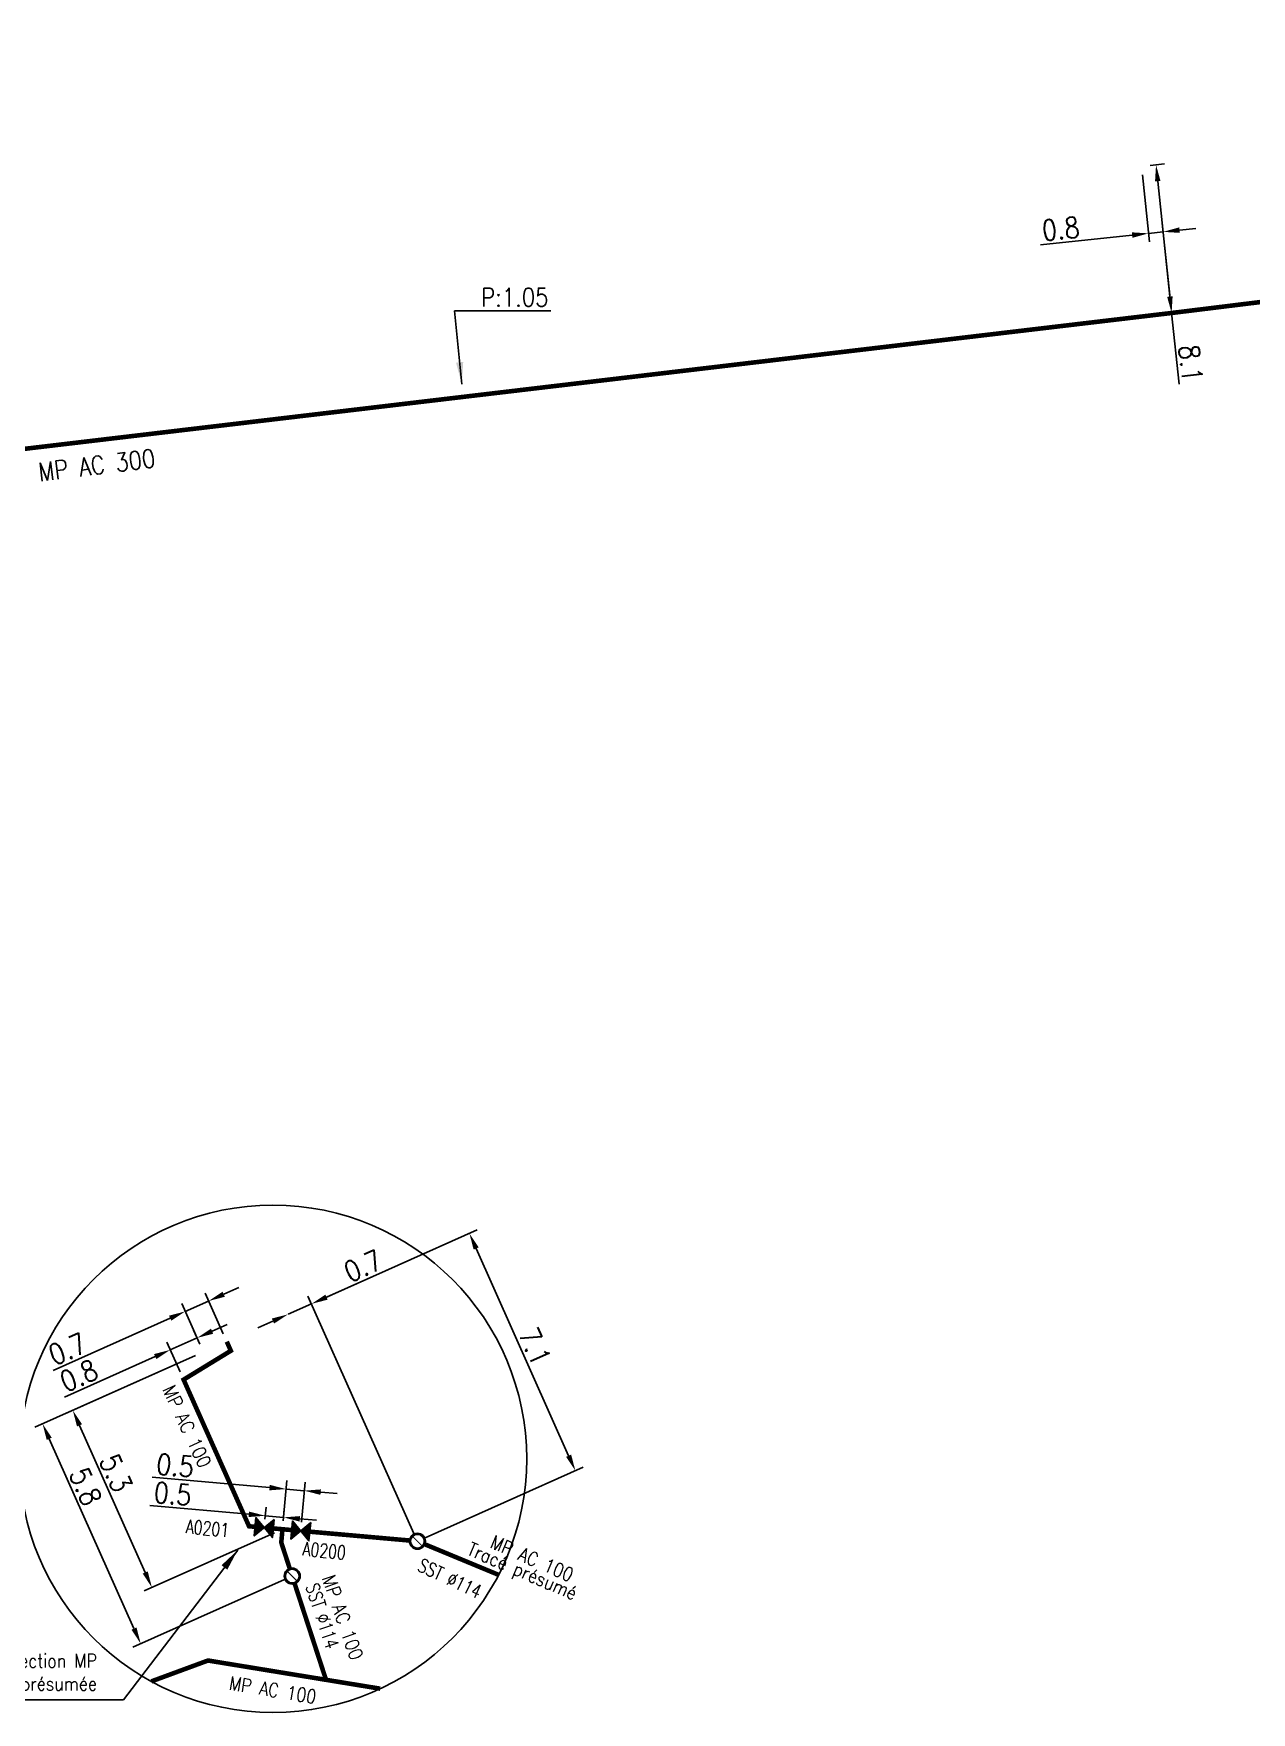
# Model space of a CAD drawing. Header units: millimetres. Extents: x 184000 to 185000, y 128000 to 129000.
# Drawn here: x 184814.3 to 184880.8, y 128639.7 to 128731.4 of the extents above; entities that cross this region are included whole.
import ezdxf
from ezdxf.enums import TextEntityAlignment as Align

# ---------------------------------------------------------------- set-up
doc = ezdxf.new("R2010")
doc.units = ezdxf.units.MM
doc.header["$PDMODE"] = 34
doc.layers.get('0').update_dxf_attribs({"linetype": 'CONTINUOUS'})
doc.layers.get('DEFPOINTS').update_dxf_attribs({"linetype": 'CONTINUOUS'})
doc.layers.add('G_120', color=4, linetype='CONTINUOUS')
doc.layers.add('G_900', color=7, linetype='CONTINUOUS')
doc.styles.get("Standard").update_dxf_attribs({"font": 'romans.shx', "width": 0.85})
doc.linetypes.add('G_typB_AP', pattern='A,5,-0.3,["o",Standard,S=1.5,R=0,X=0,Y=-0.5],-1.65', length=6.95)
doc.dimstyles.get("Standard").update_dxf_attribs({"dimtxt": 1.5, "dimasz": 1.2, "dimexe": 0.625, "dimexo": 0.625, "dimgap": 0.25, "dimtad": 1, "dimdec": 1, "dimzin": 0, "dimdsep": 46, "dimtxsty": 'Standard', "dimcen": -0.5, "dimadec": 0, "dimazin": 0, "dimtfac": 1, "dimtdec": 1, "dimtmove": 0, "dimatfit": 3, "dimfxl": 0, "dimtolj": 1, "dimtzin": 0, "dimarcsym": 0})

# ---------------------------------------------------------------- blocks, each defined once
blk = doc.blocks.new('G_330_14')
at = {"linetype": 'Continuous'}
h = blk.add_hatch(color=0, dxfattribs=at)
h.paths.add_polyline_path([(-0.438, 0, 1), (0.438, 0, 1)])
h.paths.add_polyline_path([(0.375, 0, 1), (-0.375, 0, 1)], flags=16)
at = {"color": 0, "linetype": 'Continuous', "const_width": 0.0625, "flags": 128}
blk.add_lwpolyline([(0.297, -0.297), (-0.297, 0.297)], dxfattribs=at)
at = {"color": 0, "linetype": 'Continuous'}
for radius in [0.438, 0.375]:
    blk.add_circle((0, 0), radius, dxfattribs=at)
at = {"color": 0, "linetype": 'Continuous', "width": 0.75}
blk.add_attdef('3WT', text='', height=1, dxfattribs=at).set_placement((0, 2.148), align=Align.MIDDLE)
at = {"color": 0, "linetype": 'Continuous', "width": 0.75, "flags": 3}
for tag, p in [('DEF_LEG', (0, -5)), ('DEF_COUP', (0, -7.5)), ('DEF_TYPE', (0, -10))]:
    blk.add_attdef(tag, text='', height=1.2, dxfattribs=at).set_placement(p, align=Align.MIDDLE)
blk = doc.blocks.new('G_300_04')
at = {"linetype": 'Continuous'}
h = blk.add_hatch(color=0, dxfattribs=at)
h.paths.add_polyline_path([(-0.5, 0.5), (-0.5, -0.5), (0, 0)])
h.paths.add_polyline_path([(0.5, 0.5), (0, 0), (0.5, -0.5)])
at = {"color": 0, "linetype": 'Continuous', "flags": 128}
blk.add_lwpolyline([(-0.5, -0.5), (0.5, 0.5), (0.5, -0.5), (-0.5, 0.5)], close=True, dxfattribs=at)
at = {"color": 0, "linetype": 'Continuous', "width": 0.75}
blk.add_attdef('NUM', text='', height=1, dxfattribs=at).set_placement((0, 1.782), align=Align.MIDDLE_CENTER)
at = {"color": 0, "linetype": 'Continuous', "width": 0.75, "flags": 3}
for tag, p in [('DEF_LEG', (0, -5)), ('DEF_COUP', (0, -7.5)), ('DEF_TYPE', (0, -10))]:
    blk.add_attdef(tag, text='', height=1.2, dxfattribs=at).set_placement(p, align=Align.MIDDLE)
blk = doc.blocks.new('*D332')
at = {"layer": 'DEFPOINTS', "color": 0, "linetype": 'Continuous', "transparency": 16777216}
for p in [(184874.766, 128724.179), (184875.562, 128724.263), (184876.412, 128716.167)]:
    blk.add_point(p, dxfattribs=at)
at = {"layer": 'G_120', "color": 0, "linetype": 'Continuous', "lineweight": -2, "transparency": 16777216}
for p, q in [((184875.232, 128724.228), (184876.028, 128724.312)), ((184875.656, 128723.368), (184876.318, 128717.063)), ((184876.412, 128716.167), (184876.82, 128712.283))]:
    blk.add_line(p, q, dxfattribs=at)
at = {"layer": 'G_120', "color": 0, "linetype": 'Continuous', "transparency": 16777216}
for points in [[(184875.805, 128723.383), (184875.507, 128723.352), (184875.562, 128724.263)], [(184876.468, 128717.078), (184876.169, 128717.047), (184876.412, 128716.167)]]:
    blk.add_solid(points, dxfattribs=at)
at = {"layer": 'G_120', "color": 0, "linetype": 'Continuous', "transparency": 16777216, "insert": (184877.456, 128713.409), "char_height": 1.125, "attachment_point": 5, "rotation": 275.99778}
blk.add_mtext('\\A1;8.1', dxfattribs=at)
blk = doc.blocks.new('*D333')
at = {"layer": 'DEFPOINTS', "color": 0, "linetype": 'Continuous', "transparency": 16777216}
for p in [(184874.766, 128724.179), (184875.151, 128720.518), (184876.412, 128716.167)]:
    blk.add_point(p, dxfattribs=at)
at = {"layer": 'G_120', "color": 0, "linetype": 'Continuous', "lineweight": -2, "transparency": 16777216}
for p, q in [((184874.815, 128723.713), (184875.2, 128720.051)), ((184876.363, 128716.634), (184875.898, 128721.067)), ((184874.256, 128720.424), (184869.25, 128719.898)), ((184875.947, 128720.601), (184875.151, 128720.518)), ((184876.842, 128720.695), (184877.737, 128720.789))]:
    blk.add_line(p, q, dxfattribs=at)
at = {"layer": 'G_120', "color": 0, "linetype": 'Continuous', "transparency": 16777216}
for points in [[(184876.826, 128720.844), (184876.857, 128720.546), (184875.947, 128720.601)], [(184874.24, 128720.573), (184874.272, 128720.274), (184875.151, 128720.518)]]:
    blk.add_solid(points, dxfattribs=at)
at = {"layer": 'G_120', "color": 0, "linetype": 'Continuous', "transparency": 16777216, "insert": (184870.354, 128720.768), "char_height": 1.125, "attachment_point": 5, "rotation": 5.99778}
blk.add_mtext('\\A1;0.8', dxfattribs=at)
blk = doc.blocks.new('*D343')
at = {"layer": 'DEFPOINTS', "color": 0, "linetype": 'Continuous', "transparency": 16777216}
for p in [(184823.532, 128659.389), (184816.401, 128656.207), (184827.851, 128649.709)]:
    blk.add_point(p, dxfattribs=at)
at = {"layer": 'G_900', "color": 0, "linetype": 'Continuous', "lineweight": -2, "transparency": 16777216}
for p, q in [((184823.104, 128659.198), (184815.973, 128656.016)), ((184820.354, 128647.349), (184816.768, 128655.385)), ((184827.423, 128649.518), (184820.293, 128646.336))]:
    blk.add_line(p, q, dxfattribs=at)
at = {"layer": 'G_900', "color": 0, "linetype": 'Continuous', "transparency": 16777216}
for points in [[(184816.905, 128655.446), (184816.631, 128655.324), (184816.401, 128656.207)], [(184820.491, 128647.41), (184820.217, 128647.288), (184820.721, 128646.527)]]:
    blk.add_solid(points, dxfattribs=at)
at = {"layer": 'G_900', "color": 0, "linetype": 'Continuous', "transparency": 16777216, "insert": (184818.755, 128652.774), "char_height": 1.125, "attachment_point": 5, "rotation": 294.04728}
blk.add_mtext('\\A1;5.3', dxfattribs=at)
blk = doc.blocks.new('*D344')
at = {"layer": 'DEFPOINTS', "color": 0, "linetype": 'Continuous', "transparency": 16777216}
for p in [(184823.187, 128660.163), (184823.532, 128659.389), (184822.452, 128657.883)]:
    blk.add_point(p, dxfattribs=at)
at = {"layer": 'G_900', "color": 0, "linetype": 'Continuous', "lineweight": -2, "transparency": 16777216}
for p, q in [((184823.341, 128659.817), (184822.996, 128660.591)), ((184824.009, 128660.529), (184824.83, 128660.896)), ((184822.261, 128658.311), (184821.534, 128659.939)), ((184823.187, 128660.163), (184821.725, 128659.511)), ((184820.904, 128659.144), (184815.949, 128656.933))]:
    blk.add_line(p, q, dxfattribs=at)
at = {"layer": 'G_900', "color": 0, "linetype": 'Continuous', "transparency": 16777216}
for points in [[(184823.947, 128660.666), (184824.07, 128660.392), (184823.187, 128660.163)], [(184820.842, 128659.281), (184820.965, 128659.007), (184821.725, 128659.511)]]:
    blk.add_solid(points, dxfattribs=at)
at = {"layer": 'G_900', "color": 0, "linetype": 'Continuous', "transparency": 16777216, "insert": (184816.73, 128658.103), "char_height": 1.125, "attachment_point": 5, "rotation": 24.04728}
blk.add_mtext('\\A1;0.8', dxfattribs=at)
blk = doc.blocks.new('*D345')
at = {"layer": 'DEFPOINTS', "color": 0, "linetype": 'Continuous', "transparency": 16777216}
for p in [(184838.062, 128665.873), (184829.435, 128662.023), (184835.221, 128649.055)]:
    blk.add_point(p, dxfattribs=at)
at = {"layer": 'G_900', "color": 0, "linetype": 'Continuous', "lineweight": -2, "transparency": 16777216}
for p, q in [((184829.863, 128662.214), (184838.49, 128666.064)), ((184843.482, 128653.727), (184838.429, 128665.051)), ((184835.649, 128649.246), (184844.277, 128653.096))]:
    blk.add_line(p, q, dxfattribs=at)
at = {"layer": 'G_900', "color": 0, "linetype": 'Continuous', "transparency": 16777216}
for points in [[(184838.566, 128665.112), (184838.292, 128664.99), (184838.062, 128665.873)], [(184843.619, 128653.788), (184843.345, 128653.666), (184843.848, 128652.905)]]:
    blk.add_solid(points, dxfattribs=at)
at = {"layer": 'G_900', "color": 0, "linetype": 'Continuous', "transparency": 16777216, "insert": (184841.64, 128659.694), "char_height": 1.125, "attachment_point": 5, "rotation": 294.04728}
blk.add_mtext('\\A1;7.1', dxfattribs=at)
blk = doc.blocks.new('*D346')
at = {"layer": 'DEFPOINTS', "color": 0, "linetype": 'Continuous', "transparency": 16777216}
for p in [(184823.532, 128659.389), (184814.749, 128655.47), (184828.384, 128647.148)]:
    blk.add_point(p, dxfattribs=at)
at = {"layer": 'G_900', "color": 0, "linetype": 'Continuous', "lineweight": -2, "transparency": 16777216}
for p, q in [((184823.104, 128659.198), (184814.321, 128655.279)), ((184819.743, 128644.278), (184815.115, 128654.648)), ((184827.956, 128646.957), (184819.682, 128643.265))]:
    blk.add_line(p, q, dxfattribs=at)
at = {"layer": 'G_900', "color": 0, "linetype": 'Continuous', "transparency": 16777216}
for points in [[(184815.252, 128654.709), (184814.978, 128654.587), (184814.749, 128655.47)], [(184819.88, 128644.339), (184819.606, 128644.217), (184820.11, 128643.456)]]:
    blk.add_solid(points, dxfattribs=at)
at = {"layer": 'G_900', "color": 0, "linetype": 'Continuous', "transparency": 16777216, "insert": (184817.102, 128652.037), "char_height": 1.125, "attachment_point": 5, "rotation": 294.04728}
blk.add_mtext('\\A1;5.8', dxfattribs=at)
blk = doc.blocks.new('*D347')
at = {"layer": 'DEFPOINTS', "color": 0, "linetype": 'Continuous', "transparency": 16777216}
for p in [(184822.541, 128661.61), (184823.532, 128659.389), (184824.81, 128659.959)]:
    blk.add_point(p, dxfattribs=at)
at = {"layer": 'G_900', "color": 0, "linetype": 'Continuous', "lineweight": -2, "transparency": 16777216}
for p, q in [((184823.819, 128662.18), (184822.541, 128661.61)), ((184824.619, 128660.388), (184823.628, 128662.608)), ((184824.641, 128662.547), (184825.463, 128662.914)), ((184821.719, 128661.243), (184815.329, 128658.392)), ((184823.341, 128659.817), (184822.35, 128662.038))]:
    blk.add_line(p, q, dxfattribs=at)
at = {"layer": 'G_900', "color": 0, "linetype": 'Continuous', "transparency": 16777216}
for points in [[(184824.58, 128662.684), (184824.702, 128662.41), (184823.819, 128662.18)], [(184821.658, 128661.38), (184821.78, 128661.106), (184822.541, 128661.61)]]:
    blk.add_solid(points, dxfattribs=at)
at = {"layer": 'G_900', "color": 0, "linetype": 'Continuous', "transparency": 16777216, "insert": (184816.11, 128659.561), "char_height": 1.125, "attachment_point": 5, "rotation": 24.04728}
blk.add_mtext('\\A1;0.7', dxfattribs=at)
blk = doc.blocks.new('*D348')
at = {"layer": 'DEFPOINTS', "color": 0, "linetype": 'Continuous', "transparency": 16777216}
for p in [(184827.909, 128650.357), (184826.855, 128649.797), (184827.851, 128649.709)]:
    blk.add_point(p, dxfattribs=at)
at = {"layer": 'G_900', "color": 0, "linetype": 'Continuous', "lineweight": -2, "transparency": 16777216}
for p, q in [((184826.016, 128650.525), (184820.607, 128651.005)), ((184826.897, 128650.264), (184826.954, 128650.913)), ((184827.909, 128650.357), (184826.913, 128650.446)), ((184827.893, 128650.176), (184827.95, 128650.824)), ((184828.805, 128650.278), (184829.702, 128650.198))]:
    blk.add_line(p, q, dxfattribs=at)
at = {"layer": 'G_900', "color": 0, "linetype": 'Continuous', "transparency": 16777216}
for points in [[(184826.029, 128650.675), (184826.003, 128650.376), (184826.913, 128650.446)], [(184828.818, 128650.427), (184828.792, 128650.128), (184827.909, 128650.357)]]:
    blk.add_solid(points, dxfattribs=at)
at = {"layer": 'G_900', "color": 0, "linetype": 'Continuous', "transparency": 16777216, "insert": (184821.858, 128651.647), "char_height": 1.125, "attachment_point": 5, "rotation": 354.93129}
blk.add_mtext('\\A1;0.5', dxfattribs=at)
blk = doc.blocks.new('*D349')
at = {"layer": 'DEFPOINTS', "color": 0, "linetype": 'Continuous', "transparency": 16777216}
for p in [(184828.046, 128651.904), (184827.851, 128649.709), (184828.847, 128649.621)]:
    blk.add_point(p, dxfattribs=at)
at = {"layer": 'G_900', "color": 0, "linetype": 'Continuous', "lineweight": -2, "transparency": 16777216}
for p, q in [((184827.149, 128651.983), (184820.744, 128652.552)), ((184827.893, 128650.176), (184828.087, 128652.371)), ((184828.889, 128650.088), (184829.083, 128652.283)), ((184829.042, 128651.816), (184828.046, 128651.904)), ((184829.939, 128651.736), (184830.835, 128651.657))]:
    blk.add_line(p, q, dxfattribs=at)
at = {"layer": 'G_900', "color": 0, "linetype": 'Continuous', "transparency": 16777216}
for points in [[(184827.163, 128652.133), (184827.136, 128651.834), (184828.046, 128651.904)], [(184829.952, 128651.885), (184829.925, 128651.587), (184829.042, 128651.816)]]:
    blk.add_solid(points, dxfattribs=at)
at = {"layer": 'G_900', "color": 0, "linetype": 'Continuous', "transparency": 16777216, "insert": (184821.995, 128653.194), "char_height": 1.125, "attachment_point": 5, "rotation": 354.93129}
blk.add_mtext('\\A1;0.5', dxfattribs=at)
blk = doc.blocks.new('*D350')
at = {"layer": 'DEFPOINTS', "color": 0, "linetype": 'Continuous', "transparency": 16777216}
for p in [(184828.156, 128661.452), (184828.156, 128661.452), (184835.221, 128649.055)]:
    blk.add_point(p, dxfattribs=at)
at = {"layer": 'G_900', "color": 0, "linetype": 'Continuous', "lineweight": -2, "transparency": 16777216}
for p, q in [((184830.256, 128662.39), (184833.638, 128663.899)), ((184835.03, 128649.483), (184829.244, 128662.451)), ((184828.156, 128661.452), (184829.435, 128662.023)), ((184827.334, 128661.086), (184826.512, 128660.719))]:
    blk.add_line(p, q, dxfattribs=at)
at = {"layer": 'G_900', "color": 0, "linetype": 'Continuous', "transparency": 16777216}
for points in [[(184830.195, 128662.527), (184830.318, 128662.253), (184829.435, 128662.023)], [(184827.273, 128661.223), (184827.395, 128660.949), (184828.156, 128661.452)]]:
    blk.add_solid(points, dxfattribs=at)
at = {"layer": 'G_900', "color": 0, "linetype": 'Continuous', "transparency": 16777216, "insert": (184832.246, 128664.099), "char_height": 1.125, "attachment_point": 5, "rotation": 24.04728}
blk.add_mtext('\\A1;0.7', dxfattribs=at)

msp = doc.modelspace()

# ---------------------------------------------------------------- linework, layer by layer
at = {"layer": 'G_120', "linetype": 'G_typB_AP', "const_width": 0.25}
msp.add_lwpolyline([(185000, 128731.31), (184991.604, 128730.281), (184987.975, 128729.909), (184982.685, 128729.327), (184979.673, 128729.059), (184962.047, 128726.438), (184956.405, 128722.907), (184939.558, 128720.959), (184924.428, 128719.21), (184917.849, 128721.268), (184917.452, 128721.22), (184911.923, 128720.543), (184876.412, 128716.167), (184837.384, 128711.543), (184807.195, 128707.965), (184806.848, 128707.924), (184806.749, 128707.912), (184806.65, 128707.901), (184806.231, 128707.851)], dxfattribs=at)
at = {"layer": 'G_900', "color": 4, "linetype": 'Continuous', "ltscale": 0.5, "const_width": 0.25}
for points in [[(184826.356, 128649.842), (184826.027, 128649.871), (184822.452, 128657.883), (184825.033, 128659.461), (184824.81, 128659.959)], [(184828.348, 128649.665), (184827.851, 128649.709), (184827.352, 128649.753)], [(184828.255, 128647.544), (184827.787, 128648.982), (184827.851, 128649.709)], [(184834.849, 128649.088), (184829.345, 128649.576)], [(184839.655, 128647.217), (184835.594, 128648.9)], [(184830.23, 128641.481), (184828.5, 128646.792)], [(184820.69, 128641.395), (184823.785, 128642.536), (184823.785, 128642.536), (184830.23, 128641.481), (184830.23, 128641.481), (184833.187, 128640.997)]]:
    msp.add_lwpolyline(points, dxfattribs=at)
at = {"layer": 'G_900'}
msp.add_circle((184827.332, 128653.558), 13.859, dxfattribs=at)

# ---------------------------------------------------------------- block references
ref = msp.add_blockref('G_300_04', (184826.855, 128649.797), dxfattribs=dict(at, rotation=174.4390570554254))
ref.add_attrib('NUM', 'A0201', dxfattribs={"layer": '0', "color": 0, "linetype": 'Continuous', "height": 0.75, "rotation": 354.43906, "width": 0.75}).set_placement((184823.757, 128649.758), align=Align.MIDDLE_CENTER)
ref = msp.add_blockref('G_300_04', (184828.847, 128649.621), dxfattribs=dict(at, rotation=174.4390570554254))
ref.add_attrib('NUM', 'A0200', dxfattribs={"layer": '0', "color": 0, "linetype": 'Continuous', "height": 0.75, "rotation": 354.43906, "width": 0.75}).set_placement((184830.133, 128648.535), align=Align.MIDDLE_CENTER)
ref = msp.add_blockref('G_330_14', (184835.221, 128649.055), dxfattribs=at)
ref.add_attrib('3WT', 'SST %%C114', dxfattribs={"layer": '0', "color": 0, "linetype": 'Continuous', "height": 0.75, "rotation": 334.68488, "width": 0.75}).set_placement((184836.992, 128647.019), align=Align.MIDDLE)
ref = msp.add_blockref('G_330_14', (184828.384, 128647.148), dxfattribs=at)
ref.add_attrib('3WT', 'SST %%C114', dxfattribs={"layer": '0', "color": 0, "linetype": 'Continuous', "height": 0.75, "rotation": 288.0455, "width": 0.75}).set_placement((184830.027, 128644.969), align=Align.MIDDLE)

# ---------------------------------------------------------------- texts
at = {"layer": 'G_120', "linetype": 'Continuous', "width": 0.85}
msp.add_text('MP AC 300', height=1, rotation=7.08041, dxfattribs=at).set_placement((184817.709, 128707.853), align=Align.MIDDLE)
at = {"layer": 'G_120', "linetype": 'Continuous', "insert": (184838.7, 128717.026), "char_height": 1, "attachment_point": 4}
msp.add_mtext('P:1.05', dxfattribs=at)
at = {"layer": 'G_900', "color": 4, "linetype": 'Continuous', "width": 0.85}
for s, rotation, p in [('MP AC 100', 295.24658, (184822.633, 128655.332)), ('MP AC 100', 336.65452, (184841.479, 128648.114)), ('Tracé présumé ', 336.65452, (184841.1, 128647.221)), ('MP AC 100', 289.31643, (184831.141, 128644.895)), ('MP AC 100', 350.64339, (184827.324, 128640.928))]:
    msp.add_text(s, height=0.75, rotation=rotation, dxfattribs=at).set_placement(p, align=Align.MIDDLE)
at = {"layer": 'G_900', "color": 4, "linetype": 'Continuous', "insert": (184817.714, 128641.771), "char_height": 0.75, "attachment_point": 6}
msp.add_mtext('Changement de direction MP\\PPosition présumée', dxfattribs=at)

# ---------------------------------------------------------------- dimensions: what is measured, and where the dimension line sits
at = {"layer": 'G_120', "linetype": 'Continuous'}
for base, angle, override, picture, middle in [((184875.151, 128720.518), 5.99778, {"dimscale": 0.75, "dimatfit": 0}, '*D333', (184870.432, 128720.022)), ((184875.562, 128724.263), 275.99778, {"dimscale": 0.75}, '*D332', (184876.71, 128713.33))]:
    dim = msp.add_linear_dim(base=base, p1=(184876.412, 128716.167), p2=(184874.766, 128724.179), angle=angle, dimstyle='Standard', override=override, dxfattribs=at)
    dim.commit()
    dim.dimension.update_dxf_attribs({"geometry": picture, "text_midpoint": middle, "dimtype": 160})
at = {"layer": 'G_900', "linetype": 'Continuous'}
dim = msp.add_linear_dim(base=(184838.062, 128665.873), p1=(184835.221, 128649.055), p2=(184829.435, 128662.023), angle=294.04728, text='7.1', dimstyle='Standard', override={"dimscale": 0.75, "dimatfit": 0}, dxfattribs=at)
dim.commit()
dim.dimension.update_dxf_attribs({"geometry": '*D345', "text_midpoint": (184841.64, 128659.694)})
for base, p1, p2, angle, text, picture, middle in [((184828.156, 128661.452), (184835.221, 128649.055), (184828.156, 128661.452), 24.04728, '0.7', '*D350', (184832.552, 128663.414)), ((184814.749, 128655.47), (184828.384, 128647.148), (184823.532, 128659.389), 294.04728, '5.8', '*D346', (184816.417, 128651.731)), ((184828.046, 128651.904), (184828.847, 128649.621), (184827.851, 128649.709), 354.93129, '0.5', '*D349', (184821.929, 128652.447)), ((184827.909, 128650.357), (184826.855, 128649.797), (184827.851, 128649.709), 174.93129, '0.5', '*D348', (184821.791, 128650.9))]:
    dim = msp.add_linear_dim(base=base, p1=p1, p2=p2, angle=angle, text=text, dimstyle='Standard', override={"dimscale": 0.75, "dimatfit": 0}, dxfattribs=at)
    dim.commit()
    dim.dimension.update_dxf_attribs({"geometry": picture, "text_midpoint": middle, "dimtype": 160})
at = {"layer": 'G_900', "color": 4, "linetype": 'Continuous'}
for base, p1, angle, text, picture, middle in [((184822.541, 128661.61), (184824.81, 128659.959), 24.04728, '0.7', '*D347', (184816.415, 128658.876)), ((184823.187, 128660.163), (184822.452, 128657.883), 204.04728, '0.8', '*D344', (184817.035, 128657.418)), ((184816.401, 128656.207), (184827.851, 128649.709), 294.04728, '5.3', '*D343', (184818.07, 128652.468))]:
    dim = msp.add_linear_dim(base=base, p1=p1, p2=(184823.532, 128659.389), angle=angle, text=text, dimstyle='Standard', override={"dimscale": 0.75, "dimatfit": 0}, dxfattribs=at)
    dim.commit()
    dim.dimension.update_dxf_attribs({"geometry": picture, "text_midpoint": middle, "dimtype": 160})

# ---------------------------------------------------------------- leaders
at = {"layer": 'G_120', "linetype": 'Continuous', "annotation_type": 0, "has_hookline": 1, "hookline_direction": 0, "text_width": 3.805}
msp.add_leader([(184837.647, 128712.278), (184837.25, 128716.276), (184838.45, 128716.276)], dimstyle='Standard', dxfattribs=at)
at = {"layer": 'G_900', "color": 4, "linetype": 'Continuous', "annotation_type": 0, "has_hookline": 1, "hookline_direction": 1, "text_width": 14.177}
msp.add_leader([(184825.41, 128648.574), (184819.164, 128640.396), (184817.964, 128640.396)], dimstyle='Standard', dxfattribs=at)

doc.saveas('drawing.dxf')
